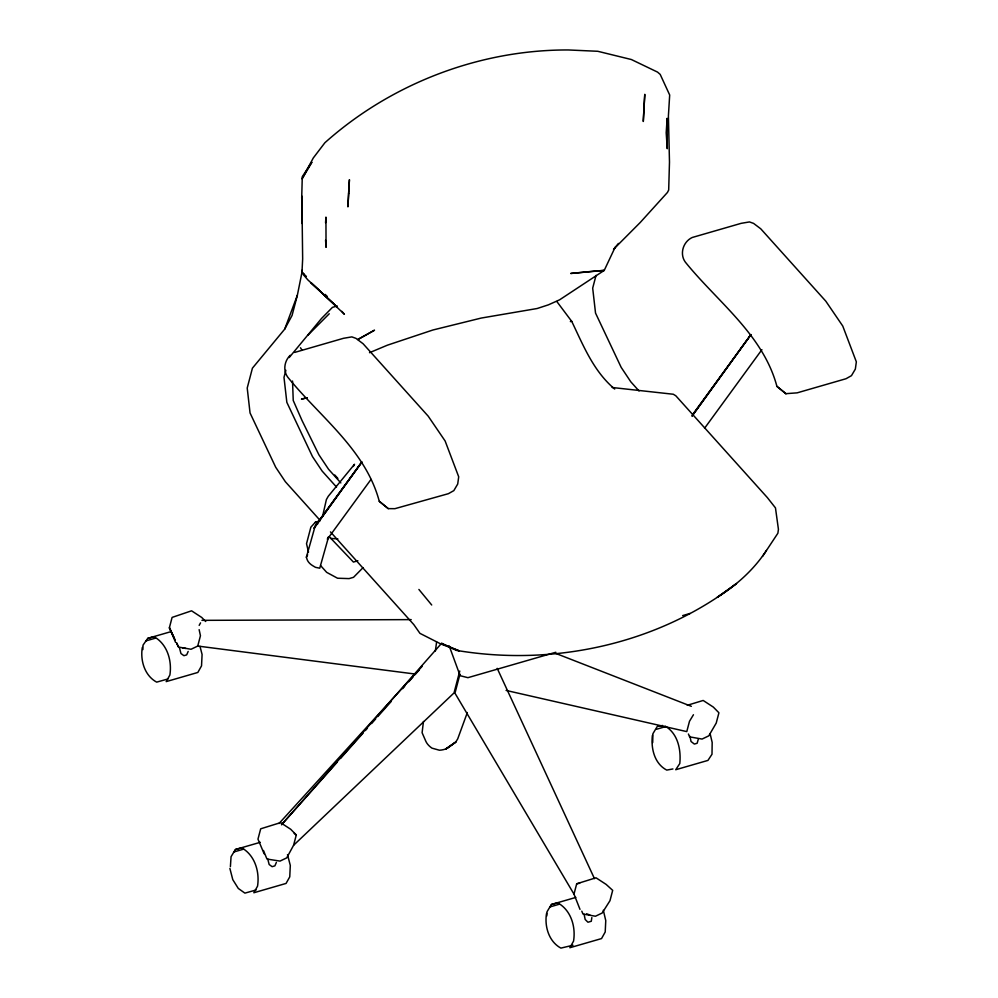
<?xml version="1.0" encoding="UTF-8"?>
<svg xmlns="http://www.w3.org/2000/svg" width="998" height="998" viewBox="0 0 998 998"><rect width="100%" height="100%" fill="white"/><g stroke="black" fill="none" stroke-linecap="round" stroke-linejoin="round"><path stroke-width="1.5" d="M142.901 649.586L143.026 645.145L147.729 638.371L170.758 631.709M652.393 735.426C650.858 748.313 654.389 763.67 666.764 770.094L672.926 768.947M652.692 742.574L652.929 733.68L657.258 726.482L662.61 725.484M301.695 198.253L302.282 176.696L311.626 162.424M320.221 520.507L285.353 481.71L275.697 467.239L250.049 412.96L247.217 388.022L252.419 368.175L284.717 329.115L292.052 315.48L297.367 295.233L301.982 272.267L302.656 258.931L301.87 196.107L301.895 223.452M142.315 647.465C140.132 660.352 144.598 675.646 156.674 682.133L167.864 679.002M230.401 866.651L231.062 856.708L235.391 849.51L260.278 842.312M325.548 222.828L325.934 217.102L326.047 247.354L325.56 240.119M546.542 913.432C544.359 926.319 548.825 941.613 560.901 948.1L572.989 945.231M546.792 915.952L547.066 911.685L551.407 904.487L575.858 897.414M306.386 276.483L301.982 272.267L302.157 270.134M322.479 516.764L326.383 499.586L328.242 496.305L354.515 464.27L353.292 466.465M435.353 651.008L436.613 641.988M591.839 917.561L591.278 921.266L587.947 922.239L585.177 919.482L584.092 914.28M423.451 721.504L422.104 732.732L425.884 741.402A19.299 12.101 14.7 0 0 431.947 748.138L439.407 750.222A19.299 12.101 14.7 0 0 448.302 747.652L455.712 742.1L457.708 738.882L467.351 712.522M178.542 647.053L176.584 642.912L178.542 647.053L191.03 649.274L197.741 646.055L200.448 635.726L199.138 629.663M285.865 370.295L283.993 377.381L286.838 402.331L312.486 456.597L322.142 471.068L336.501 487.049M371.019 479.402L327.344 539.269L328.604 536.774L319.747 568.199L315.455 567.326L312.461 565.542A14.209 8.895 14.7 0 1 307.159 559.653L306.374 557.221L315.231 525.796L361.638 462.186M263.472 850.496L266.953 859.041L280.001 861.099L286.713 857.881L293.587 845.281L296.294 834.952L290.68 829.251L280.538 822.639L260.69 828.814L257.971 839.143L264.146 853.801M459.766 671.03L454.028 692.924L293.587 845.281M459.941 674.211L454.963 693.186L573.987 894.121L579.988 909.365M596.031 275.386L592.687 288.135L595.532 313.085L621.168 367.351L630.823 381.835L639.032 390.966M573.987 894.121L576.694 883.791L595.993 877.791L606.135 884.403L612.685 890.353L609.978 900.695L602.168 913.02L595.457 916.239L582.969 914.018L581.809 911.174M698.251 739.393L697.14 743.26L694.359 744.071L691.028 741.477L689.955 736.275M284.717 329.115L297.367 295.233M188.173 651.432L186.676 654.888L183.906 655.686L180.95 653.515L179.49 647.889M276.384 862.409L274.887 865.865L272.117 866.676L269.161 864.505L267.701 858.879M615.13 247.279L604.239 270.396L559.566 299.837L548.413 304.839L537.136 308.519L481.223 318.063L432.858 330.014L387.399 345.183L369.497 352.693M306.374 557.221L307.646 554.738M199.176 625.372L200.548 622.864M311.912 162.337L302.095 178.829L313.285 157.971L324.861 142.764C391.054 83.62 479.489 49.638 568.361 49.962L597.765 51.285L631.385 59.531L657.532 72.093L660.202 74.413L669.683 95.01L668.398 116.005L669.483 162.075L668.685 190.019L667.425 192.477L640.254 222.467L613.521 249.313M693.448 714.743L689.493 721.28L686.774 731.609L506.086 690.429M330.475 531.909L413.808 624.598L419.946 633.356L441.153 644.134L459.167 650.833L442.8 643.96L456.473 650.397L459.167 650.833C555.449 666.277 658.867 643.623 736.524 583.531L717.238 597.303C736.499 585.215 753.939 569.609 766.427 550.484M762.534 556.397L777.879 533.231L778.428 529.352L775.471 507.907L767.375 497.615L675.846 395.807L673.301 394.247L612.148 387.498M361.937 461.899L313.971 528.279L361.526 462.61M692.101 415.991L750.933 334.567M692.138 415.966L750.658 335.128M692.475 414.769L750.708 334.941M704.576 428.242L761.911 349.662M290.218 355.3C284.393 360.914 282.871 370.308 287.661 377.044C319.884 416.952 365.455 449.524 379.277 501.308L388.259 508.631L394.896 508.681L448.389 493.686L453.828 490.629L457.708 484.042L458.706 476.807L445.133 441.004L428.192 416.154L363.11 343.761L355.949 338.359L351.845 336.887L343.512 338.297L294.635 352.431M289.208 357.534L321.506 318.487L332.446 307.372L337.237 305.987M614.531 248.178L618.448 243.437M441.827 643.011L281.486 824.81L337.386 761.973M340.493 758.48L363.272 732.881M365.343 730.548L367.414 728.228M371.543 723.575L375.685 718.922M377.755 716.589L391.216 701.457M402.606 688.657L404.677 686.337M408.818 681.684L412.96 677.031M415.031 674.698L419.172 670.045M319.884 520.856L315.43 522.141L310.865 527.181L306.523 543.71L308.519 552.156M279.016 823.512L422.154 666.34M363.11 567.6L353.529 577.318L349.088 578.603L337.549 578.229L326.67 572.353L320.62 565.616M307.846 335.266L329.24 313.759M357.92 339.557L374.524 330.188L358.182 339.22M687.298 705.287L703.166 700.459L713.308 707.071L718.922 712.772L716.215 723.101L708.78 735.85L702.068 739.069L689.581 736.848L688.42 734.004M357.87 560.776L353.417 562.061L329.153 536.562M145.995 640.878L155.439 638.159M555.799 652.268L467.912 677.679L460.128 675.696L449.212 645.931M682.644 615.604L690.055 613.458M656.459 729.264L665.342 726.694M234.206 851.868L243.649 849.136M256.074 889.991L244.897 893.123L238.297 888.445L232.784 879.65L229.877 868.397M550.222 906.845L559.105 904.275M306.735 397.765L301.458 399.163L307.247 397.728M147.729 638.371L154.029 636.699C167.29 644.134 172.118 660.688 169.885 675.022L166.204 681.609L197.853 672.452L201.534 665.866L202.083 654.463L199.987 646.342M235.391 849.51L241.691 847.838C254.952 855.274 259.779 871.828 257.546 886.162L253.854 892.748L286.064 883.43L289.757 876.855L290.306 865.441L287.499 854.612M551.407 904.487L557.707 902.816C571.068 910.251 575.896 926.73 573.551 941.139L569.87 947.726L601.532 938.582L605.212 931.995L605.761 920.593L603.328 910.288M576.694 883.791L579.676 883.242M570.357 321.581L571.754 321.418C583.406 345.682 593.486 371.206 614.693 389.058M201.92 620.344L411.188 619.621M785.888 393.674L797.153 392.85L846.017 378.729L851.469 375.66L855.348 369.085L856.346 361.85L842.761 326.047L825.82 301.196L760.75 228.804L753.59 223.402L749.473 221.93L741.14 223.34L692.275 237.474C683.218 241.566 679.314 253.866 685.302 262.075C717.525 301.995 763.096 334.567 776.906 386.351L785.888 393.674L776.906 386.351M330.425 538.396L337.873 538.895M197.741 646.055L414.981 674.024M182.447 647.839L185.803 648.45M586.662 913.794L589.843 915.004M554.788 653.029L691.34 706.322M665.105 726.082C677.929 733.505 681.197 749.81 679.788 763.557L675.733 769.72L707.944 760.414L711.998 754.251L712.173 742.425L710.089 733.592M294.173 833.405L296.294 834.952M379.277 501.308L388.259 508.631M301.982 272.267L304.19 274.325M337.349 307.159L307.858 279.889L303.217 274.512M336.351 306.224L310.902 282.621L344.385 314.245L341.877 311.364M325.123 294.398L327.319 296.506M205.713 621.505L201.708 617.438L191.566 610.813L172.093 617.413L169.386 627.742L175.561 642.4M315.43 522.141L317.551 524.362M334.779 474.998L337.86 478.429M340.842 482.92L328.529 469.222L318.886 454.751L302.045 420.545L293.237 400.485L292.526 381.049M418.898 589.456L431.71 605M556.822 301.508L571.754 321.418M300.473 347.753L302.045 350.223M175.274 640.155L169.386 627.742L173.864 637.31M497.204 668.348L594.471 878.652M348.601 193.537L347.928 206.873L349.425 179.702L348.601 193.537M643.972 108.146L643.286 121.482L644.783 94.311L643.972 108.146M667.138 118.45L666.19 132.784L667.263 148.702L667.138 118.45M455.712 742.1L445.894 748.874L455.712 742.1M594.783 271.094L570.731 273.464L604.239 270.396L594.783 271.094"/></g></svg>
